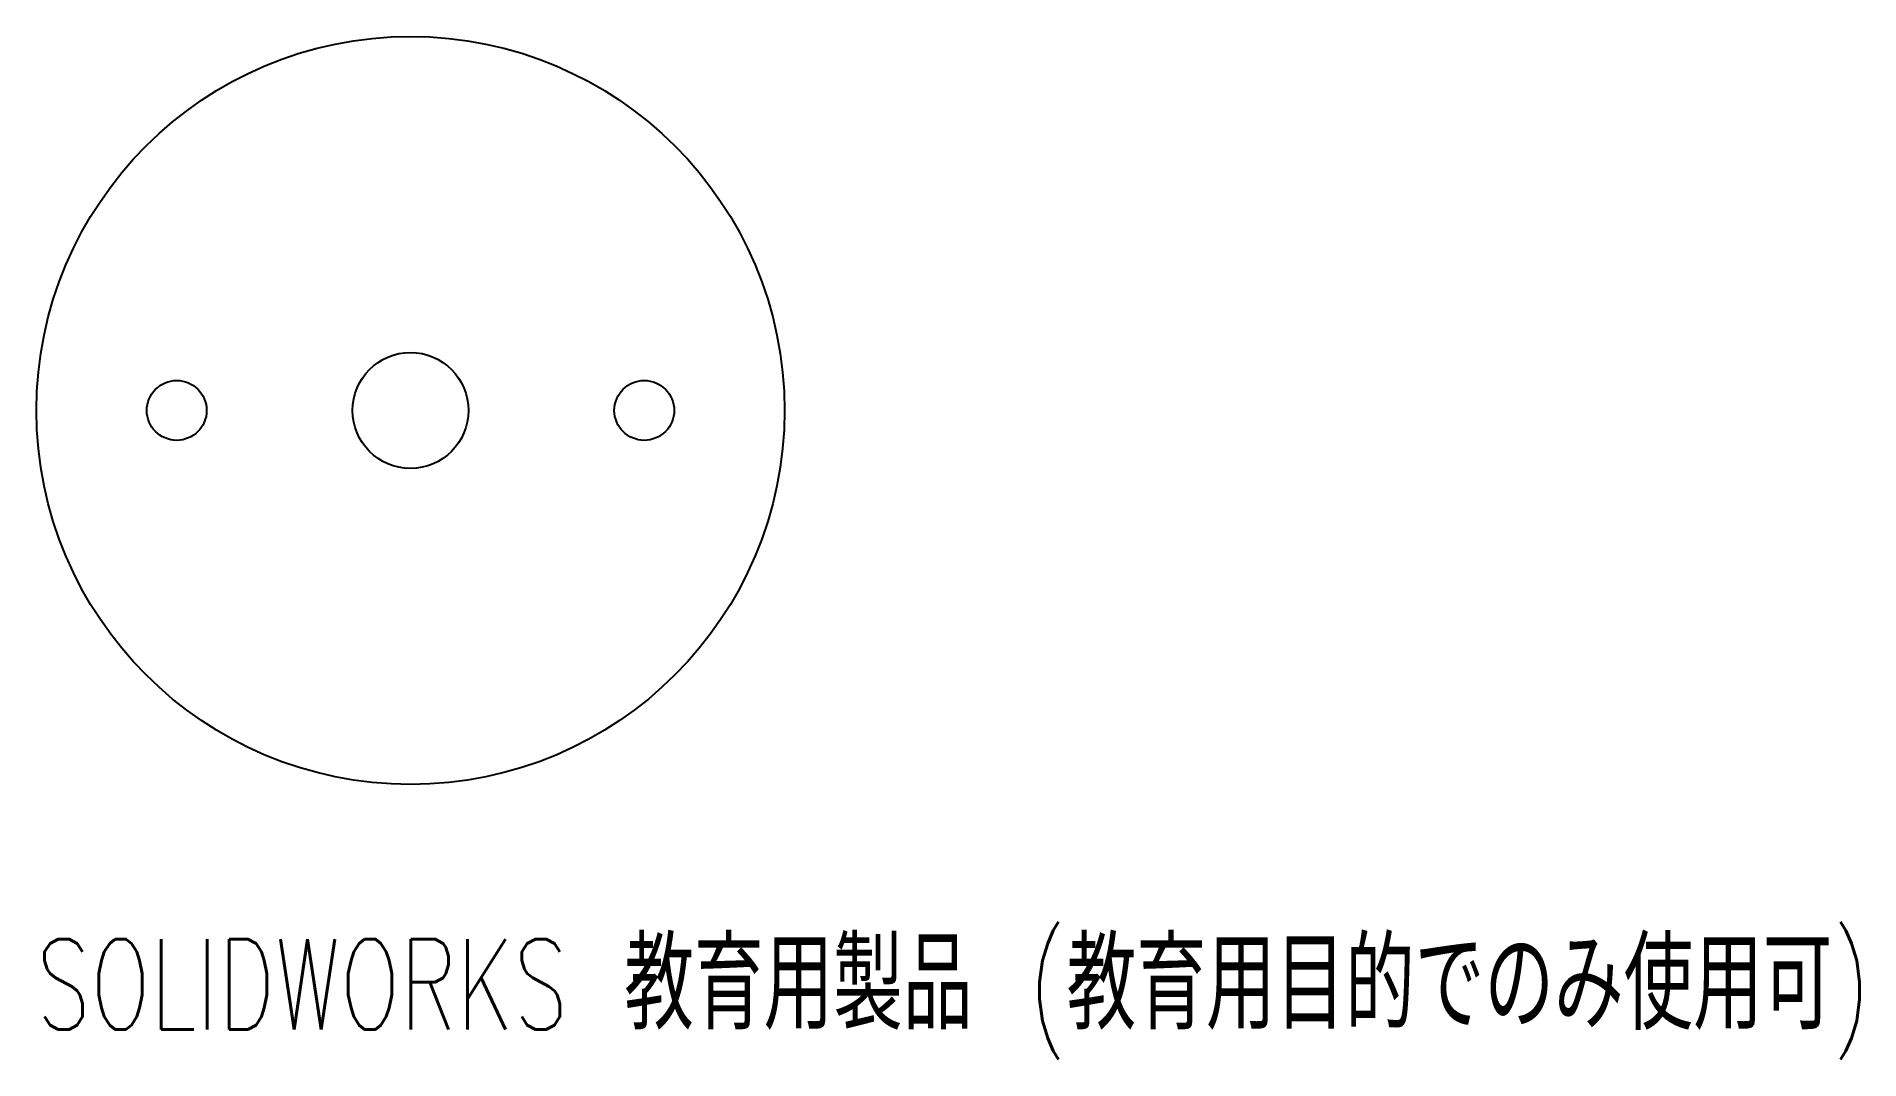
# Model space of a CAD drawing. Header units: millimetres. Extents: x -20 to 77.5, y -34.7 to 20.
import ezdxf

# ---------------------------------------------------------------- set-up
doc = ezdxf.new("R2010")
doc.units = ezdxf.units.MM
doc.styles.add('SLDTEXTSTYLE0', font='TXT', dxfattribs={"width": 0.7, "bigfont": 'bigfont'})

msp = doc.modelspace()

# ---------------------------------------------------------------- linework, layer by layer
at = {"color": 7, "linetype": 'Continuous', "lineweight": 25}
for centre, radius in [((0, 0), 20), ((0, 0), 3.1), ((-12.5, 0), 1.6), ((12.5, 0), 1.6)]:
    msp.add_circle(centre, radius, dxfattribs=at)

# ---------------------------------------------------------------- texts
at = {"color": 7, "linetype": 'Continuous', "insert": (-20, -28.27), "char_height": 4.83362, "attachment_point": 1, "style": 'SLDTEXTSTYLE0'}
msp.add_mtext('SOLIDWORKS 教育用製品 (教育用目的でのみ使用可)', dxfattribs=at)

doc.saveas('drawing.dxf')
